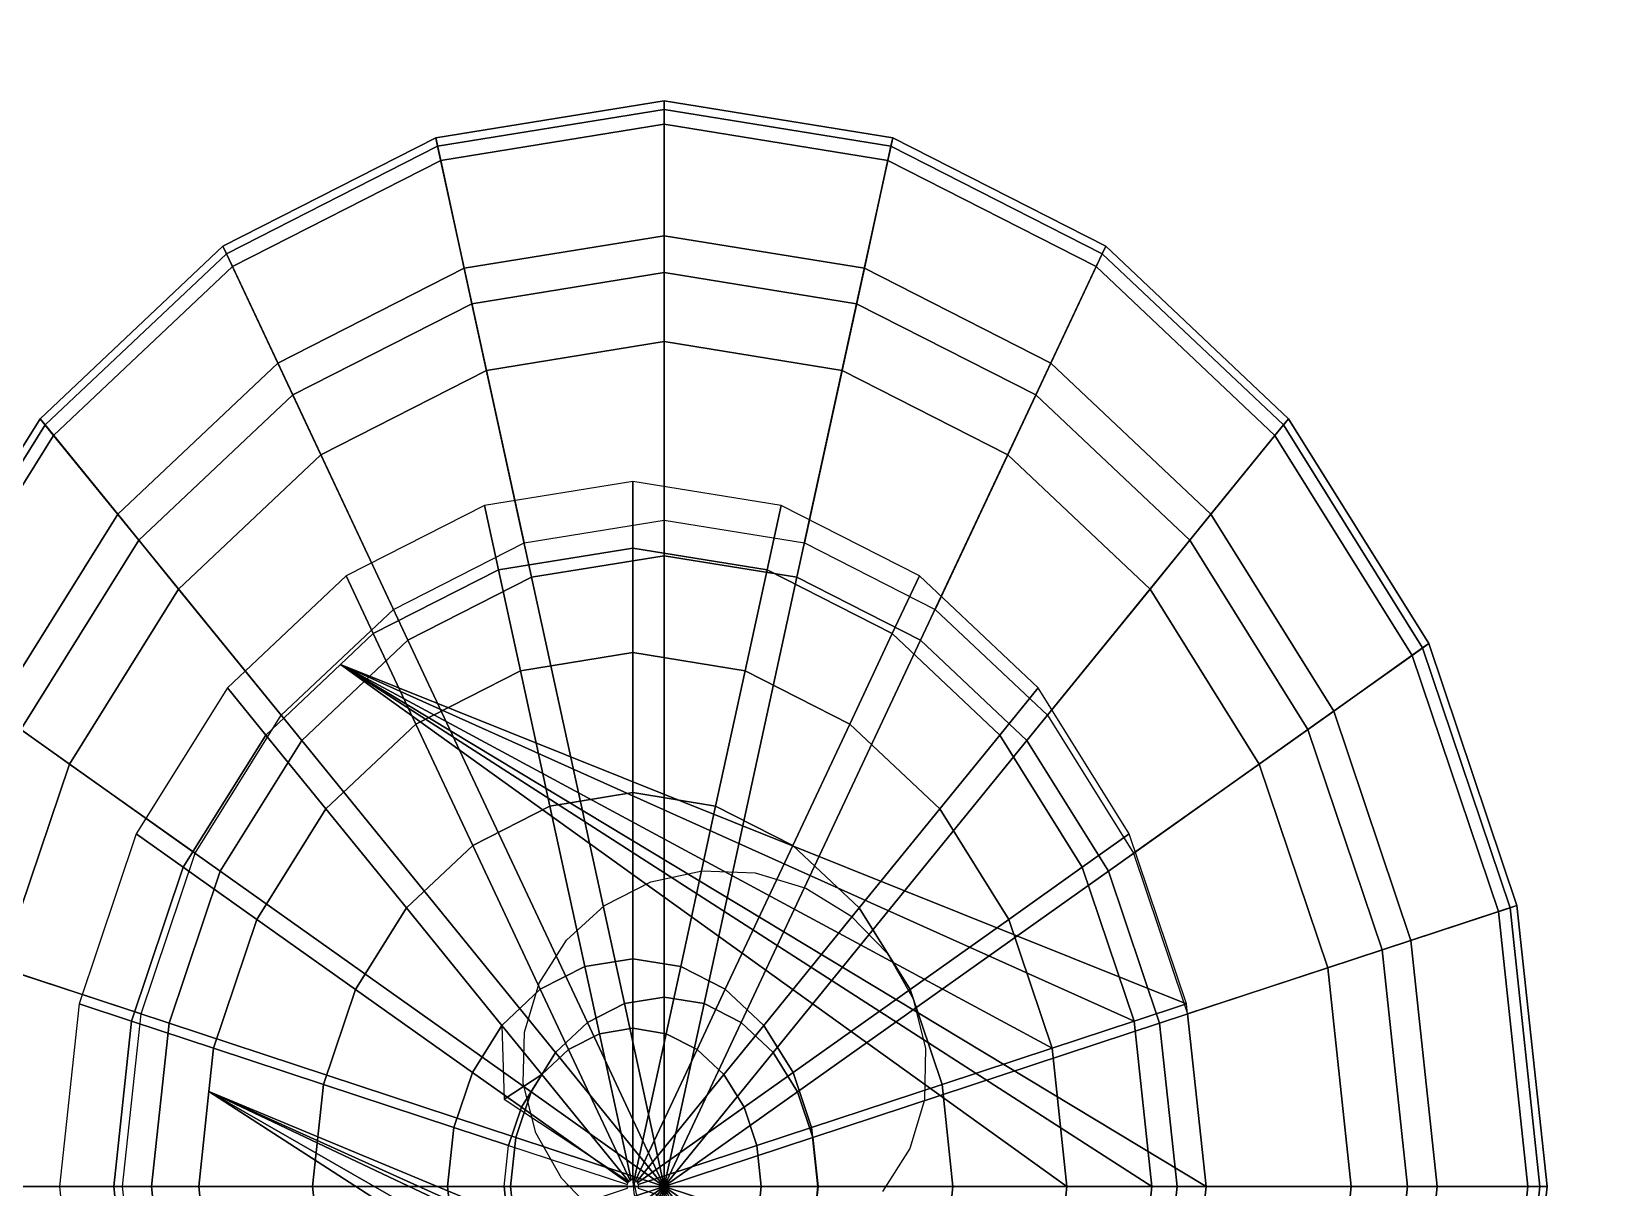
# Model space of a CAD drawing. Header units: metres. Extents: x 0 to 0.292, y 0 to 0.484.
# Drawn here: x 0.04235 to 0.06579, y 0.20573 to 0.22281 of the extents above; entities that cross this region are included whole.
import ezdxf

# ---------------------------------------------------------------- set-up
doc = ezdxf.new("R2010")
doc.units = ezdxf.units.M

msp = doc.modelspace()

# ---------------------------------------------------------------- linework, layer by layer
at = {"layer": '[0020_Red]'}
for p in [(0.051275, 0.205833, 0.257263), (0.051151, 0.205752, 0.257263)]:
    msp.add_line(p, (0.051234, 0.205746, 0.257046), dxfattribs=at)
for points, invisible_edges in [([(0.049249, 0.214856, 0.232826), (0.051234, 0.216163, 0.229797), (0.049042, 0.215808, 0.229797)], 1), ([(0.051234, 0.216163, 0.229797), (0.049249, 0.214856, 0.232826), (0.051234, 0.215178, 0.232826)], 1), ([(0.051234, 0.215178, 0.232826), (0.053426, 0.215808, 0.229797), (0.051234, 0.216163, 0.229797)], 1), ([(0.0474, 0.213914, 0.232826), (0.049042, 0.215808, 0.229797), (0.046999, 0.214767, 0.229797)], 1), ([(0.049042, 0.215808, 0.229797), (0.0474, 0.213914, 0.232826), (0.049249, 0.214856, 0.232826)], 1), ([(0.053426, 0.215808, 0.229797), (0.051234, 0.215178, 0.232826), (0.053218, 0.214856, 0.232826)], 1), ([(0.053218, 0.214856, 0.232826), (0.055468, 0.214767, 0.229797), (0.053426, 0.215808, 0.229797)], 1), ([(0.049574, 0.213365, 0.236496), (0.051234, 0.215178, 0.232826), (0.049249, 0.214856, 0.232826)], 1), ([(0.051234, 0.215178, 0.232826), (0.049574, 0.213365, 0.236496), (0.051234, 0.213634, 0.236496)], 1), ([(0.051234, 0.213634, 0.236496), (0.053218, 0.214856, 0.232826), (0.051234, 0.215178, 0.232826)], 1), ([(0.045245, 0.213112, 0.229797), (0.0474, 0.213914, 0.232826), (0.046999, 0.214767, 0.229797)], 1), ([(0.048027, 0.212577, 0.236496), (0.049249, 0.214856, 0.232826), (0.0474, 0.213914, 0.232826)], 1), ([(0.049249, 0.214856, 0.232826), (0.048027, 0.212577, 0.236496), (0.049574, 0.213365, 0.236496)], 1), ([(0.053218, 0.214856, 0.232826), (0.051234, 0.213634, 0.236496), (0.052894, 0.213365, 0.236496)], 1), ([(0.052894, 0.213365, 0.236496), (0.055068, 0.213914, 0.232826), (0.053218, 0.214856, 0.232826)], 1), ([(0.055468, 0.214767, 0.229797), (0.053218, 0.214856, 0.232826), (0.055068, 0.213914, 0.232826)], 1), ([(0.055068, 0.213914, 0.232826), (0.057222, 0.213112, 0.229797), (0.055468, 0.214767, 0.229797)], 1), ([(0.0474, 0.213914, 0.232826), (0.045245, 0.213112, 0.229797), (0.045811, 0.212415, 0.232826)], 13), ([(0.0474, 0.213914, 0.232826), (0.045811, 0.212415, 0.232826), (0.046915, 0.213456, 0.232826)], 1), ([(0.048027, 0.212577, 0.236496), (0.0474, 0.213914, 0.232826), (0.046915, 0.213456, 0.232826)], 12), ([(0.055068, 0.213914, 0.232826), (0.052894, 0.213365, 0.236496), (0.05444, 0.212577, 0.236496)], 1), ([(0.05444, 0.212577, 0.236496), (0.056656, 0.212415, 0.232826), (0.055068, 0.213914, 0.232826)], 1), ([(0.057222, 0.213112, 0.229797), (0.055068, 0.213914, 0.232826), (0.056656, 0.212415, 0.232826)], 1), ([(0.050009, 0.211366, 0.243026), (0.051234, 0.213634, 0.236496), (0.049574, 0.213365, 0.236496)], 1), ([(0.051234, 0.213634, 0.236496), (0.050009, 0.211366, 0.243026), (0.051234, 0.211564, 0.243026)], 1), ([(0.051234, 0.211564, 0.243026), (0.052894, 0.213365, 0.236496), (0.051234, 0.213634, 0.236496)], 1), ([(0.046699, 0.211323, 0.236496), (0.046915, 0.213456, 0.232826), (0.045811, 0.212415, 0.232826)], 1), ([(0.046915, 0.213456, 0.232826), (0.046699, 0.211323, 0.236496), (0.048027, 0.212577, 0.236496)], 13), ([(0.059703, 0.205746, 0.229797), (0.059376, 0.208456, 0.229801), (0.046915, 0.213456, 0.232826)], 1), ([(0.059376, 0.208456, 0.229801), (0.058641, 0.208187, 0.232826), (0.046915, 0.213456, 0.232826)], 1), ([(0.048869, 0.210784, 0.243026), (0.049574, 0.213365, 0.236496), (0.048027, 0.212577, 0.236496)], 1), ([(0.049574, 0.213365, 0.236496), (0.048869, 0.210784, 0.243026), (0.050009, 0.211366, 0.243026)], 1), ([(0.052894, 0.213365, 0.236496), (0.051234, 0.211564, 0.243026), (0.052458, 0.211366, 0.243026)], 1), ([(0.052458, 0.211366, 0.243026), (0.05444, 0.212577, 0.236496), (0.052894, 0.213365, 0.236496)], 1), ([(0.043899, 0.210954, 0.229797), (0.045811, 0.212415, 0.232826), (0.045245, 0.213112, 0.229797)], 1), ([(0.056656, 0.212415, 0.232826), (0.058568, 0.210954, 0.229797), (0.057222, 0.213112, 0.229797)], 1), ([(0.045811, 0.212415, 0.232826), (0.043899, 0.210954, 0.229797), (0.044593, 0.210462, 0.232826)], 1), ([(0.044593, 0.210462, 0.232826), (0.046699, 0.211323, 0.236496), (0.045811, 0.212415, 0.232826)], 1), ([(0.046699, 0.211323, 0.236496), (0.048869, 0.210784, 0.243026), (0.048027, 0.212577, 0.236496)], 1), ([(0.05444, 0.212577, 0.236496), (0.052458, 0.211366, 0.243026), (0.053599, 0.210784, 0.243026)], 1), ([(0.053599, 0.210784, 0.243026), (0.055768, 0.211323, 0.236496), (0.05444, 0.212577, 0.236496)], 1), ([(0.056656, 0.212415, 0.232826), (0.05444, 0.212577, 0.236496), (0.055768, 0.211323, 0.236496)], 1), ([(0.055768, 0.211323, 0.236496), (0.057875, 0.210462, 0.232826), (0.056656, 0.212415, 0.232826)], 1), ([(0.058568, 0.210954, 0.229797), (0.056656, 0.212415, 0.232826), (0.057875, 0.210462, 0.232826)], 1), ([(0.050526, 0.208996, 0.24882), (0.051234, 0.211564, 0.243026), (0.050009, 0.211366, 0.243026)], 1), ([(0.051234, 0.211564, 0.243026), (0.050526, 0.208996, 0.24882), (0.051234, 0.20911, 0.24882)], 1), ([(0.051234, 0.20911, 0.24882), (0.052458, 0.211366, 0.243026), (0.051234, 0.211564, 0.243026)], 1), ([(0.046699, 0.211323, 0.236496), (0.044593, 0.210462, 0.232826), (0.04568, 0.20969, 0.236496)], 1), ([(0.04568, 0.20969, 0.236496), (0.047889, 0.20986, 0.243026), (0.046699, 0.211323, 0.236496)], 1), ([(0.048869, 0.210784, 0.243026), (0.046699, 0.211323, 0.236496), (0.047889, 0.20986, 0.243026)], 1), ([(0.049866, 0.20866, 0.24882), (0.050009, 0.211366, 0.243026), (0.048869, 0.210784, 0.243026)], 1), ([(0.050009, 0.211366, 0.243026), (0.049866, 0.20866, 0.24882), (0.050526, 0.208996, 0.24882)], 1), ([(0.052458, 0.211366, 0.243026), (0.051234, 0.20911, 0.24882), (0.051942, 0.208996, 0.24882)], 1), ([(0.051942, 0.208996, 0.24882), (0.053599, 0.210784, 0.243026), (0.052458, 0.211366, 0.243026)], 1), ([(0.055768, 0.211323, 0.236496), (0.053599, 0.210784, 0.243026), (0.054579, 0.20986, 0.243026)], 1), ([(0.054579, 0.20986, 0.243026), (0.056788, 0.20969, 0.236496), (0.055768, 0.211323, 0.236496)], 1), ([(0.057875, 0.210462, 0.232826), (0.055768, 0.211323, 0.236496), (0.056788, 0.20969, 0.236496)], 1), ([(0.043053, 0.208442, 0.229797), (0.044593, 0.210462, 0.232826), (0.043899, 0.210954, 0.229797)], 1), ([(0.047889, 0.20986, 0.243026), (0.049866, 0.20866, 0.24882), (0.048869, 0.210784, 0.243026)], 1), ([(0.053599, 0.210784, 0.243026), (0.051942, 0.208996, 0.24882), (0.052601, 0.20866, 0.24882)], 1), ([(0.052601, 0.20866, 0.24882), (0.054579, 0.20986, 0.243026), (0.053599, 0.210784, 0.243026)], 1), ([(0.057875, 0.210462, 0.232826), (0.059414, 0.208442, 0.229797), (0.058568, 0.210954, 0.229797)], 1), ([(0.044593, 0.210462, 0.232826), (0.043053, 0.208442, 0.229797), (0.043827, 0.208187, 0.232826)], 1), ([(0.043827, 0.208187, 0.232826), (0.04568, 0.20969, 0.236496), (0.044593, 0.210462, 0.232826)], 1), ([(0.056788, 0.20969, 0.236496), (0.058641, 0.208187, 0.232826), (0.057875, 0.210462, 0.232826)], 1), ([(0.059414, 0.208442, 0.229797), (0.057875, 0.210462, 0.232826), (0.058641, 0.208187, 0.232826)], 1), ([(0.047889, 0.20986, 0.243026), (0.04568, 0.20969, 0.236496), (0.047137, 0.208655, 0.243026)], 1), ([(0.047137, 0.208655, 0.243026), (0.049299, 0.208125, 0.24882), (0.047889, 0.20986, 0.243026)], 1), ([(0.049866, 0.20866, 0.24882), (0.047889, 0.20986, 0.243026), (0.049299, 0.208125, 0.24882)], 1), ([(0.054579, 0.20986, 0.243026), (0.052601, 0.20866, 0.24882), (0.053168, 0.208125, 0.24882)], 1), ([(0.053168, 0.208125, 0.24882), (0.05533, 0.208655, 0.243026), (0.054579, 0.20986, 0.243026)], 1), ([(0.056788, 0.20969, 0.236496), (0.054579, 0.20986, 0.243026), (0.05533, 0.208655, 0.243026)], 1), ([(0.04568, 0.20969, 0.236496), (0.043827, 0.208187, 0.232826), (0.045039, 0.207787, 0.236496)], 1), ([(0.045039, 0.207787, 0.236496), (0.047137, 0.208655, 0.243026), (0.04568, 0.20969, 0.236496)], 1), ([(0.05533, 0.208655, 0.243026), (0.057428, 0.207787, 0.236496), (0.056788, 0.20969, 0.236496)], 1), ([(0.058641, 0.208187, 0.232826), (0.056788, 0.20969, 0.236496), (0.057428, 0.207787, 0.236496)], 1), ([(0.050742, 0.208002, 0.257488), (0.051234, 0.20911, 0.24882), (0.050526, 0.208996, 0.24882)], 1), ([(0.051234, 0.20911, 0.24882), (0.050742, 0.208002, 0.257488), (0.051234, 0.208082, 0.257488)], 1), ([(0.051234, 0.208082, 0.257488), (0.051942, 0.208996, 0.24882), (0.051234, 0.20911, 0.24882)], 1), ([(0.050284, 0.207769, 0.257488), (0.050526, 0.208996, 0.24882), (0.049866, 0.20866, 0.24882)], 1), ([(0.050526, 0.208996, 0.24882), (0.050284, 0.207769, 0.257488), (0.050742, 0.208002, 0.257488)], 1), ([(0.051942, 0.208996, 0.24882), (0.051234, 0.208082, 0.257488), (0.051725, 0.208002, 0.257488)], 1), ([(0.051725, 0.208002, 0.257488), (0.052601, 0.20866, 0.24882), (0.051942, 0.208996, 0.24882)], 1), ([(0.047137, 0.208655, 0.243026), (0.045039, 0.207787, 0.236496), (0.046665, 0.207252, 0.243026)], 1), ([(0.046665, 0.207252, 0.243026), (0.048865, 0.207428, 0.24882), (0.047137, 0.208655, 0.243026)], 1), ([(0.049299, 0.208125, 0.24882), (0.047137, 0.208655, 0.243026), (0.048865, 0.207428, 0.24882)], 1), ([(0.049299, 0.208125, 0.24882), (0.050284, 0.207769, 0.257488), (0.049866, 0.20866, 0.24882)], 1), ([(0.052601, 0.20866, 0.24882), (0.051725, 0.208002, 0.257488), (0.052183, 0.207769, 0.257488)], 1), ([(0.052183, 0.207769, 0.257488), (0.053168, 0.208125, 0.24882), (0.052601, 0.20866, 0.24882)], 1), ([(0.05533, 0.208655, 0.243026), (0.053168, 0.208125, 0.24882), (0.053603, 0.207428, 0.24882)], 1), ([(0.053603, 0.207428, 0.24882), (0.055803, 0.207252, 0.243026), (0.05533, 0.208655, 0.243026)], 1), ([(0.057428, 0.207787, 0.236496), (0.05533, 0.208655, 0.243026), (0.055803, 0.207252, 0.243026)], 1), ([(0.042765, 0.205746, 0.229797), (0.043827, 0.208187, 0.232826), (0.043053, 0.208442, 0.229797)], 1), ([(0.058641, 0.208187, 0.232826), (0.059376, 0.208456, 0.229801), (0.059414, 0.208442, 0.229797)], 1), ([(0.058641, 0.208187, 0.232826), (0.05943, 0.208294, 0.229797), (0.059414, 0.208442, 0.229797)], 1), ([(0.059376, 0.208456, 0.229801), (0.059703, 0.205746, 0.229797), (0.059414, 0.208442, 0.229797)], 3), ([(0.059414, 0.208442, 0.229797), (0.059703, 0.205746, 0.229797), (0.05943, 0.208294, 0.229797)], 1), ([(0.043056, 0.205746, 0.230899), (0.043827, 0.208187, 0.232826), (0.042765, 0.205746, 0.229797)], 3), ([(0.043827, 0.208187, 0.232826), (0.043056, 0.205746, 0.230899), (0.043566, 0.205746, 0.232826)], 1), ([(0.044821, 0.205746, 0.236496), (0.043827, 0.208187, 0.232826), (0.043566, 0.205746, 0.232826)], 1), ([(0.043827, 0.208187, 0.232826), (0.044821, 0.205746, 0.236496), (0.044971, 0.207149, 0.236496)], 13), ([(0.043827, 0.208187, 0.232826), (0.044971, 0.207149, 0.236496), (0.045039, 0.207787, 0.236496)], 1), ([(0.057647, 0.205746, 0.236496), (0.058641, 0.208187, 0.232826), (0.057428, 0.207787, 0.236496)], 1), ([(0.058641, 0.208187, 0.232826), (0.057647, 0.205746, 0.236496), (0.058902, 0.205746, 0.232826)], 1), ([(0.058641, 0.208187, 0.232826), (0.059703, 0.205746, 0.229797), (0.05943, 0.208294, 0.229797)], 13), ([(0.059703, 0.205746, 0.229797), (0.058641, 0.208187, 0.232826), (0.058902, 0.205746, 0.232826)], 1), ([(0.048865, 0.207428, 0.24882), (0.049891, 0.207398, 0.257488), (0.049299, 0.208125, 0.24882)], 1), ([(0.050284, 0.207769, 0.257488), (0.049299, 0.208125, 0.24882), (0.049891, 0.207398, 0.257488)], 1), ([(0.051193, 0.205833, 0.257263), (0.050742, 0.208002, 0.257488), (0.050284, 0.207769, 0.257488)], 1), ([(0.051212, 0.205844, 0.257263), (0.051234, 0.208082, 0.257488), (0.050742, 0.208002, 0.257488)], 1), ([(0.050742, 0.208002, 0.257488), (0.051193, 0.205833, 0.257263), (0.051212, 0.205844, 0.257263)], 1), ([(0.051234, 0.208082, 0.257488), (0.051212, 0.205844, 0.257263), (0.051234, 0.205847, 0.257263)], 1), ([(0.051255, 0.205844, 0.257263), (0.051234, 0.208082, 0.257488), (0.051234, 0.205847, 0.257263)], 1), ([(0.051234, 0.208082, 0.257488), (0.051255, 0.205844, 0.257263), (0.051725, 0.208002, 0.257488)], 1), ([(0.051275, 0.205833, 0.257263), (0.051725, 0.208002, 0.257488), (0.051255, 0.205844, 0.257263)], 1), ([(0.051725, 0.208002, 0.257488), (0.051275, 0.205833, 0.257263), (0.052183, 0.207769, 0.257488)], 1), ([(0.053168, 0.208125, 0.24882), (0.052183, 0.207769, 0.257488), (0.052577, 0.207398, 0.257488)], 1), ([(0.052577, 0.207398, 0.257488), (0.053603, 0.207428, 0.24882), (0.053168, 0.208125, 0.24882)], 1), ([(0.044971, 0.207149, 0.236496), (0.046665, 0.207252, 0.243026), (0.045039, 0.207787, 0.236496)], 1), ([(0.051175, 0.205817, 0.257263), (0.050284, 0.207769, 0.257488), (0.049891, 0.207398, 0.257488)], 1), ([(0.050284, 0.207769, 0.257488), (0.051175, 0.205817, 0.257263), (0.051193, 0.205833, 0.257263)], 1), ([(0.051292, 0.205817, 0.257263), (0.052183, 0.207769, 0.257488), (0.051275, 0.205833, 0.257263)], 1), ([(0.052183, 0.207769, 0.257488), (0.051292, 0.205817, 0.257263), (0.052577, 0.207398, 0.257488)], 1), ([(0.055964, 0.205746, 0.243026), (0.057428, 0.207787, 0.236496), (0.055803, 0.207252, 0.243026)], 1), ([(0.057428, 0.207787, 0.236496), (0.055964, 0.205746, 0.243026), (0.057647, 0.205746, 0.236496)], 1), ([(0.046665, 0.207252, 0.243026), (0.044821, 0.205746, 0.236496), (0.046503, 0.205746, 0.243026)], 1), ([(0.044821, 0.205746, 0.236496), (0.046665, 0.207252, 0.243026), (0.044971, 0.207149, 0.236496)], 3), ([(0.048498, 0.205746, 0.24882), (0.046665, 0.207252, 0.243026), (0.046503, 0.205746, 0.243026)], 1), ([(0.048865, 0.207428, 0.24882), (0.046665, 0.207252, 0.243026), (0.048591, 0.206617, 0.24882)], 1), ([(0.046665, 0.207252, 0.243026), (0.048498, 0.205746, 0.24882), (0.048591, 0.206617, 0.24882)], 1), ([(0.048591, 0.206617, 0.24882), (0.049589, 0.206914, 0.257488), (0.048865, 0.207428, 0.24882)], 1), ([(0.049891, 0.207398, 0.257488), (0.048865, 0.207428, 0.24882), (0.049589, 0.206914, 0.257488)], 1), ([(0.051162, 0.205796, 0.257263), (0.049891, 0.207398, 0.257488), (0.049589, 0.206914, 0.257488)], 1), ([(0.049891, 0.207398, 0.257488), (0.051162, 0.205796, 0.257263), (0.051175, 0.205817, 0.257263)], 1), ([(0.051305, 0.205796, 0.257263), (0.052577, 0.207398, 0.257488), (0.051292, 0.205817, 0.257263)], 1), ([(0.052577, 0.207398, 0.257488), (0.051305, 0.205796, 0.257263), (0.052879, 0.206914, 0.257488)], 1), ([(0.053603, 0.207428, 0.24882), (0.052577, 0.207398, 0.257488), (0.052879, 0.206914, 0.257488)], 1), ([(0.052879, 0.206914, 0.257488), (0.053876, 0.206617, 0.24882), (0.053603, 0.207428, 0.24882)], 1), ([(0.055803, 0.207252, 0.243026), (0.053603, 0.207428, 0.24882), (0.053876, 0.206617, 0.24882)], 1), ([(0.053969, 0.205746, 0.24882), (0.055803, 0.207252, 0.243026), (0.053876, 0.206617, 0.24882)], 1), ([(0.055803, 0.207252, 0.243026), (0.053969, 0.205746, 0.24882), (0.055964, 0.205746, 0.243026)], 1), ([(0.049589, 0.206914, 0.257488), (0.048591, 0.206617, 0.24882), (0.049399, 0.20635, 0.257488)], 1), ([(0.051154, 0.205772, 0.257263), (0.049589, 0.206914, 0.257488), (0.049399, 0.20635, 0.257488)], 1), ([(0.049589, 0.206914, 0.257488), (0.051154, 0.205772, 0.257263), (0.051162, 0.205796, 0.257263)], 1), ([(0.051313, 0.205772, 0.257263), (0.052879, 0.206914, 0.257488), (0.051305, 0.205796, 0.257263)], 1), ([(0.052879, 0.206914, 0.257488), (0.051313, 0.205772, 0.257263), (0.053068, 0.20635, 0.257488)], 1), ([(0.053876, 0.206617, 0.24882), (0.052879, 0.206914, 0.257488), (0.053068, 0.20635, 0.257488)], 1), ([(0.048498, 0.205746, 0.24882), (0.049399, 0.20635, 0.257488), (0.048591, 0.206617, 0.24882)], 1), ([(0.053068, 0.20635, 0.257488), (0.053969, 0.205746, 0.24882), (0.053876, 0.206617, 0.24882)], 1), ([(0.049399, 0.20635, 0.257488), (0.048498, 0.205746, 0.24882), (0.049334, 0.205746, 0.257488)], 1), ([(0.051316, 0.205746, 0.257263), (0.053068, 0.20635, 0.257488), (0.051313, 0.205772, 0.257263)], 1), ([(0.053068, 0.20635, 0.257488), (0.051316, 0.205746, 0.257263), (0.053133, 0.205746, 0.257488)], 1), ([(0.053969, 0.205746, 0.24882), (0.053068, 0.20635, 0.257488), (0.053133, 0.205746, 0.257488)], 1), ([(0.043827, 0.203305, 0.232826), (0.042765, 0.205746, 0.229797), (0.043053, 0.20305, 0.229797)], 1), ([(0.042765, 0.205746, 0.229797), (0.043827, 0.203305, 0.232826), (0.043806, 0.203495, 0.232826)], 13), ([(0.042765, 0.205746, 0.229797), (0.043806, 0.203495, 0.232826), (0.043566, 0.205746, 0.232826)], 13), ([(0.042765, 0.205746, 0.229797), (0.043566, 0.205746, 0.232826), (0.043056, 0.205746, 0.230899)], 1), ([(0.043806, 0.203495, 0.232826), (0.045039, 0.203704, 0.236496), (0.043566, 0.205746, 0.232826)], 3), ([(0.043566, 0.205746, 0.232826), (0.045039, 0.203704, 0.236496), (0.044821, 0.205746, 0.236496)], 1), ([(0.046665, 0.20424, 0.243026), (0.044821, 0.205746, 0.236496), (0.045039, 0.203704, 0.236496)], 1), ([(0.044821, 0.205746, 0.236496), (0.046665, 0.20424, 0.243026), (0.046503, 0.205746, 0.243026)], 1), ([(0.048591, 0.204875, 0.24882), (0.046503, 0.205746, 0.243026), (0.046665, 0.20424, 0.243026)], 1), ([(0.046503, 0.205746, 0.243026), (0.048591, 0.204875, 0.24882), (0.048498, 0.205746, 0.24882)], 1), ([(0.049399, 0.205141, 0.257488), (0.048498, 0.205746, 0.24882), (0.048591, 0.204875, 0.24882)], 1), ([(0.048498, 0.205746, 0.24882), (0.049399, 0.205141, 0.257488), (0.049334, 0.205746, 0.257488)], 1), ([(0.049399, 0.205141, 0.257488), (0.051151, 0.205752, 0.257263), (0.049334, 0.205746, 0.257488)], 1), ([(0.051151, 0.205752, 0.257263), (0.049399, 0.205141, 0.257488), (0.051154, 0.205719, 0.257263)], 1), ([(0.053068, 0.205141, 0.257488), (0.051316, 0.205746, 0.257263), (0.051313, 0.205719, 0.257263)], 1), ([(0.051316, 0.205746, 0.257263), (0.053068, 0.205141, 0.257488), (0.053133, 0.205746, 0.257488)], 1), ([(0.053969, 0.205746, 0.24882), (0.053068, 0.205141, 0.257488), (0.053876, 0.204875, 0.24882)], 1), ([(0.053068, 0.205141, 0.257488), (0.053969, 0.205746, 0.24882), (0.053133, 0.205746, 0.257488)], 1), ([(0.055964, 0.205746, 0.243026), (0.053876, 0.204875, 0.24882), (0.055803, 0.20424, 0.243026)], 1), ([(0.053876, 0.204875, 0.24882), (0.055964, 0.205746, 0.243026), (0.053969, 0.205746, 0.24882)], 1), ([(0.057647, 0.205746, 0.236496), (0.055803, 0.20424, 0.243026), (0.057428, 0.203704, 0.236496)], 1), ([(0.055803, 0.20424, 0.243026), (0.057647, 0.205746, 0.236496), (0.055964, 0.205746, 0.243026)], 1), ([(0.058902, 0.205746, 0.232826), (0.057428, 0.203704, 0.236496), (0.058641, 0.203305, 0.232826)], 1), ([(0.057428, 0.203704, 0.236496), (0.058902, 0.205746, 0.232826), (0.057647, 0.205746, 0.236496)], 1), ([(0.058641, 0.203305, 0.232826), (0.05943, 0.203198, 0.229797), (0.059703, 0.205746, 0.229797)], 13), ([(0.058641, 0.203305, 0.232826), (0.059703, 0.205746, 0.229797), (0.058902, 0.205746, 0.232826)], 1)]:
    msp.add_3dface(points, dxfattribs=dict(at, invisible_edges=invisible_edges))
for points in [[(0.057647, 0.205746, 0.236496), (0.058902, 0.205746, 0.232826), (0.046915, 0.213456, 0.232826)], [(0.057647, 0.205746, 0.236496), (0.046915, 0.213456, 0.232826), (0.057428, 0.207787, 0.236496)], [(0.057428, 0.207787, 0.236496), (0.046915, 0.213456, 0.232826), (0.058641, 0.208187, 0.232826)], [(0.058902, 0.205746, 0.232826), (0.059703, 0.205746, 0.229797), (0.046915, 0.213456, 0.232826)], [(0.049333, 0.207037, 0.260513), (0.049891, 0.207398, 0.257488), (0.049299, 0.208125, 0.24882)], [(0.049891, 0.207398, 0.257488), (0.049333, 0.207037, 0.260513), (0.051175, 0.205817, 0.257263)], [(0.054579, 0.201632, 0.243026), (0.055768, 0.200168, 0.236496), (0.044971, 0.207149, 0.236496)], [(0.05533, 0.202837, 0.243026), (0.054579, 0.201632, 0.243026), (0.044971, 0.207149, 0.236496)], [(0.05533, 0.202837, 0.243026), (0.044971, 0.207149, 0.236496), (0.056788, 0.201802, 0.236496)], [(0.055768, 0.200168, 0.236496), (0.057875, 0.20103, 0.232826), (0.044971, 0.207149, 0.236496)], [(0.044971, 0.207149, 0.236496), (0.057875, 0.20103, 0.232826), (0.056788, 0.201802, 0.236496)], [(0.051236, 0.205876, 0.257469), (0.051725, 0.203489, 0.257488), (0.051255, 0.205648, 0.257263)]]:
    msp.add_3dface(points, dxfattribs=at)
at = {"layer": '[0025_Coral]'}
for points, invisible_edges in [([(0.048351, 0.221116, 0.242198), (0.051699, 0.221788, 0.246835), (0.048324, 0.221241, 0.246835)], 1), ([(0.051699, 0.22144, 0.254271), (0.048324, 0.221241, 0.246835), (0.051699, 0.221788, 0.246835)], 1), ([(0.051699, 0.221788, 0.246835), (0.048351, 0.221116, 0.242198), (0.051699, 0.221658, 0.242198)], 1), ([(0.051699, 0.221658, 0.242198), (0.055075, 0.221241, 0.246835), (0.051699, 0.221788, 0.246835)], 1), ([(0.055002, 0.220905, 0.254271), (0.051699, 0.221788, 0.246835), (0.055075, 0.221241, 0.246835)], 1), ([(0.051699, 0.221788, 0.246835), (0.055002, 0.220905, 0.254271), (0.051699, 0.22144, 0.254271)], 1), ([(0.048744, 0.219313, 0.237495), (0.051699, 0.221658, 0.242198), (0.048351, 0.221116, 0.242198)], 1), ([(0.051699, 0.221658, 0.242198), (0.048744, 0.219313, 0.237495), (0.051699, 0.219792, 0.237495)], 1), ([(0.051699, 0.219792, 0.237495), (0.055048, 0.221116, 0.242198), (0.051699, 0.221658, 0.242198)], 1), ([(0.055075, 0.221241, 0.246835), (0.051699, 0.221658, 0.242198), (0.055048, 0.221116, 0.242198)], 1), ([(0.048324, 0.221241, 0.246835), (0.051699, 0.22144, 0.254271), (0.048397, 0.220905, 0.254271)], 1), ([(0.051699, 0.219249, 0.264443), (0.048397, 0.220905, 0.254271), (0.051699, 0.22144, 0.254271)], 1), ([(0.054541, 0.218789, 0.264443), (0.051699, 0.22144, 0.254271), (0.055002, 0.220905, 0.254271)], 1), ([(0.051699, 0.22144, 0.254271), (0.054541, 0.218789, 0.264443), (0.051699, 0.219249, 0.264443)], 1), ([(0.045231, 0.219526, 0.242198), (0.048324, 0.221241, 0.246835), (0.045178, 0.219639, 0.246835)], 1), ([(0.048397, 0.220905, 0.254271), (0.045178, 0.219639, 0.246835), (0.048324, 0.221241, 0.246835)], 1), ([(0.048324, 0.221241, 0.246835), (0.045231, 0.219526, 0.242198), (0.048351, 0.221116, 0.242198)], 1), ([(0.04599, 0.21791, 0.237495), (0.048351, 0.221116, 0.242198), (0.045231, 0.219526, 0.242198)], 1), ([(0.048351, 0.221116, 0.242198), (0.04599, 0.21791, 0.237495), (0.048744, 0.219313, 0.237495)], 1), ([(0.055048, 0.221116, 0.242198), (0.051699, 0.219792, 0.237495), (0.054655, 0.219313, 0.237495)], 1), ([(0.054655, 0.219313, 0.237495), (0.058168, 0.219526, 0.242198), (0.055048, 0.221116, 0.242198)], 1), ([(0.055075, 0.221241, 0.246835), (0.058079, 0.219338, 0.254271), (0.055002, 0.220905, 0.254271)], 1), ([(0.055048, 0.221116, 0.242198), (0.058221, 0.219639, 0.246835), (0.055075, 0.221241, 0.246835)], 1), ([(0.058221, 0.219639, 0.246835), (0.055048, 0.221116, 0.242198), (0.058168, 0.219526, 0.242198)], 1), ([(0.058079, 0.219338, 0.254271), (0.055075, 0.221241, 0.246835), (0.058221, 0.219639, 0.246835)], 1), ([(0.045178, 0.219639, 0.246835), (0.048397, 0.220905, 0.254271), (0.045319, 0.219338, 0.254271)], 1), ([(0.048858, 0.218789, 0.264443), (0.045319, 0.219338, 0.254271), (0.048397, 0.220905, 0.254271)], 1), ([(0.048397, 0.220905, 0.254271), (0.051699, 0.219249, 0.264443), (0.048858, 0.218789, 0.264443)], 1), ([(0.055002, 0.220905, 0.254271), (0.057189, 0.21744, 0.264443), (0.054541, 0.218789, 0.264443)], 1), ([(0.057189, 0.21744, 0.264443), (0.055002, 0.220905, 0.254271), (0.058079, 0.219338, 0.254271)], 1), ([(0.042551, 0.216998, 0.242198), (0.045178, 0.219639, 0.246835), (0.042477, 0.217089, 0.246835)], 1), ([(0.045319, 0.219338, 0.254271), (0.042477, 0.217089, 0.246835), (0.045178, 0.219639, 0.246835)], 1), ([(0.045178, 0.219639, 0.246835), (0.042551, 0.216998, 0.242198), (0.045231, 0.219526, 0.242198)], 1), ([(0.049073, 0.217804, 0.233492), (0.051699, 0.219792, 0.237495), (0.048744, 0.219313, 0.237495)], 1), ([(0.051699, 0.219792, 0.237495), (0.049073, 0.217804, 0.233492), (0.051699, 0.218229, 0.233492)], 1), ([(0.051699, 0.218229, 0.233492), (0.054655, 0.219313, 0.237495), (0.051699, 0.219792, 0.237495)], 1), ([(0.060922, 0.217089, 0.246835), (0.058079, 0.219338, 0.254271), (0.058221, 0.219639, 0.246835)], 1), ([(0.060847, 0.216998, 0.242198), (0.058221, 0.219639, 0.246835), (0.058168, 0.219526, 0.242198)], 1), ([(0.058221, 0.219639, 0.246835), (0.060847, 0.216998, 0.242198), (0.060922, 0.217089, 0.246835)], 1), ([(0.043625, 0.215678, 0.237495), (0.045231, 0.219526, 0.242198), (0.042551, 0.216998, 0.242198)], 1), ([(0.045231, 0.219526, 0.242198), (0.043625, 0.215678, 0.237495), (0.04599, 0.21791, 0.237495)], 1), ([(0.058168, 0.219526, 0.242198), (0.054655, 0.219313, 0.237495), (0.057409, 0.21791, 0.237495)], 1), ([(0.059774, 0.215678, 0.237495), (0.058168, 0.219526, 0.242198), (0.057409, 0.21791, 0.237495)], 1), ([(0.058168, 0.219526, 0.242198), (0.059774, 0.215678, 0.237495), (0.060847, 0.216998, 0.242198)], 1), ([(0.042477, 0.217089, 0.246835), (0.045319, 0.219338, 0.254271), (0.042677, 0.216843, 0.254271)], 1), ([(0.04621, 0.21744, 0.264443), (0.042677, 0.216843, 0.254271), (0.045319, 0.219338, 0.254271)], 1), ([(0.045319, 0.219338, 0.254271), (0.048858, 0.218789, 0.264443), (0.04621, 0.21744, 0.264443)], 1), ([(0.046625, 0.216557, 0.233492), (0.048744, 0.219313, 0.237495), (0.04599, 0.21791, 0.237495)], 1), ([(0.048744, 0.219313, 0.237495), (0.046625, 0.216557, 0.233492), (0.049073, 0.217804, 0.233492)], 1), ([(0.051699, 0.215063, 0.273492), (0.048858, 0.218789, 0.264443), (0.051699, 0.219249, 0.264443)], 1), ([(0.054655, 0.219313, 0.237495), (0.051699, 0.218229, 0.233492), (0.054326, 0.217804, 0.233492)], 1), ([(0.05366, 0.214746, 0.273492), (0.051699, 0.219249, 0.264443), (0.054541, 0.218789, 0.264443)], 1), ([(0.051699, 0.219249, 0.264443), (0.05366, 0.214746, 0.273492), (0.051699, 0.215063, 0.273492)], 1), ([(0.054326, 0.217804, 0.233492), (0.057409, 0.21791, 0.237495), (0.054655, 0.219313, 0.237495)], 1), ([(0.060722, 0.216843, 0.254271), (0.057189, 0.21744, 0.264443), (0.058079, 0.219338, 0.254271)], 1), ([(0.058079, 0.219338, 0.254271), (0.060922, 0.217089, 0.246835), (0.060722, 0.216843, 0.254271)], 1), ([(0.049739, 0.214746, 0.273492), (0.04621, 0.21744, 0.264443), (0.048858, 0.218789, 0.264443)], 1), ([(0.048858, 0.218789, 0.264443), (0.051699, 0.215063, 0.273492), (0.049739, 0.214746, 0.273492)], 1), ([(0.054541, 0.218789, 0.264443), (0.055487, 0.213815, 0.273492), (0.05366, 0.214746, 0.273492)], 1), ([(0.055487, 0.213815, 0.273492), (0.054541, 0.218789, 0.264443), (0.057189, 0.21744, 0.264443)], 1), ([(0.049628, 0.215254, 0.229797), (0.051699, 0.218229, 0.233492), (0.049073, 0.217804, 0.233492)], 1), ([(0.051699, 0.218229, 0.233492), (0.049628, 0.215254, 0.229797), (0.051699, 0.21559, 0.229797)], 1), ([(0.051699, 0.21559, 0.229797), (0.054326, 0.217804, 0.233492), (0.051699, 0.218229, 0.233492)], 1), ([(0.044523, 0.214573, 0.233492), (0.04599, 0.21791, 0.237495), (0.043625, 0.215678, 0.237495)], 1), ([(0.04599, 0.21791, 0.237495), (0.044523, 0.214573, 0.233492), (0.046625, 0.216557, 0.233492)], 1), ([(0.047698, 0.214271, 0.229797), (0.049073, 0.217804, 0.233492), (0.046625, 0.216557, 0.233492)], 1), ([(0.049073, 0.217804, 0.233492), (0.047698, 0.214271, 0.229797), (0.049628, 0.215254, 0.229797)], 1), ([(0.054326, 0.217804, 0.233492), (0.051699, 0.21559, 0.229797), (0.053771, 0.215254, 0.229797)], 1), ([(0.053771, 0.215254, 0.229797), (0.056774, 0.216557, 0.233492), (0.054326, 0.217804, 0.233492)], 1), ([(0.057409, 0.21791, 0.237495), (0.054326, 0.217804, 0.233492), (0.056774, 0.216557, 0.233492)], 1), ([(0.058876, 0.214573, 0.233492), (0.057409, 0.21791, 0.237495), (0.056774, 0.216557, 0.233492)], 1), ([(0.057409, 0.21791, 0.237495), (0.058876, 0.214573, 0.233492), (0.059774, 0.215678, 0.237495)], 1), ([(0.042677, 0.216843, 0.254271), (0.04621, 0.21744, 0.264443), (0.043936, 0.215294, 0.264443)], 1), ([(0.047912, 0.213815, 0.273492), (0.043936, 0.215294, 0.264443), (0.04621, 0.21744, 0.264443)], 1), ([(0.04621, 0.21744, 0.264443), (0.049739, 0.214746, 0.273492), (0.047912, 0.213815, 0.273492)], 1), ([(0.059462, 0.215294, 0.264443), (0.055487, 0.213815, 0.273492), (0.057189, 0.21744, 0.264443)], 1), ([(0.057189, 0.21744, 0.264443), (0.060722, 0.216843, 0.254271), (0.059462, 0.215294, 0.264443)], 1), ([(0.040404, 0.213767, 0.246835), (0.042551, 0.216998, 0.242198), (0.042477, 0.217089, 0.246835)], 1), ([(0.042677, 0.216843, 0.254271), (0.040404, 0.213767, 0.246835), (0.042477, 0.217089, 0.246835)], 1), ([(0.062994, 0.213767, 0.246835), (0.060722, 0.216843, 0.254271), (0.060922, 0.217089, 0.246835)], 1), ([(0.060847, 0.216998, 0.242198), (0.062994, 0.213767, 0.246835), (0.060922, 0.217089, 0.246835)], 1), ([(0.042551, 0.216998, 0.242198), (0.040404, 0.213767, 0.246835), (0.040496, 0.213702, 0.242198)], 1), ([(0.040404, 0.213767, 0.246835), (0.042677, 0.216843, 0.254271), (0.040649, 0.213593, 0.254271)], 1), ([(0.040496, 0.213702, 0.242198), (0.043625, 0.215678, 0.237495), (0.042551, 0.216998, 0.242198)], 1), ([(0.043936, 0.215294, 0.264443), (0.040649, 0.213593, 0.254271), (0.042677, 0.216843, 0.254271)], 1), ([(0.06275, 0.213593, 0.254271), (0.059462, 0.215294, 0.264443), (0.060722, 0.216843, 0.254271)], 1), ([(0.059774, 0.215678, 0.237495), (0.062903, 0.213702, 0.242198), (0.060847, 0.216998, 0.242198)], 1), ([(0.060722, 0.216843, 0.254271), (0.062994, 0.213767, 0.246835), (0.06275, 0.213593, 0.254271)], 1), ([(0.062994, 0.213767, 0.246835), (0.060847, 0.216998, 0.242198), (0.062903, 0.213702, 0.242198)], 1), ([(0.04604, 0.212707, 0.229797), (0.046625, 0.216557, 0.233492), (0.044523, 0.214573, 0.233492)], 1), ([(0.046625, 0.216557, 0.233492), (0.04604, 0.212707, 0.229797), (0.047698, 0.214271, 0.229797)], 1), ([(0.056774, 0.216557, 0.233492), (0.053771, 0.215254, 0.229797), (0.055701, 0.214271, 0.229797)], 1), ([(0.057359, 0.212707, 0.229797), (0.056774, 0.216557, 0.233492), (0.055701, 0.214271, 0.229797)], 1), ([(0.056774, 0.216557, 0.233492), (0.057359, 0.212707, 0.229797), (0.058876, 0.214573, 0.233492)], 1), ([(0.043625, 0.215678, 0.237495), (0.040496, 0.213702, 0.242198), (0.04181, 0.212769, 0.237495)], 1), ([(0.04181, 0.212769, 0.237495), (0.044523, 0.214573, 0.233492), (0.043625, 0.215678, 0.237495)], 1), ([(0.058876, 0.214573, 0.233492), (0.061589, 0.212769, 0.237495), (0.059774, 0.215678, 0.237495)], 1), ([(0.062903, 0.213702, 0.242198), (0.059774, 0.215678, 0.237495), (0.061589, 0.212769, 0.237495)], 1), ([(0.040649, 0.213593, 0.254271), (0.043936, 0.215294, 0.264443), (0.042192, 0.212498, 0.264443)], 1), ([(0.046343, 0.212334, 0.273492), (0.042192, 0.212498, 0.264443), (0.043936, 0.215294, 0.264443)], 1), ([(0.043936, 0.215294, 0.264443), (0.047912, 0.213815, 0.273492), (0.046343, 0.212334, 0.273492)], 1), ([(0.055487, 0.213815, 0.273492), (0.059462, 0.215294, 0.264443), (0.057056, 0.212334, 0.273492)], 1), ([(0.061207, 0.212498, 0.264443), (0.057056, 0.212334, 0.273492), (0.059462, 0.215294, 0.264443)], 1), ([(0.059462, 0.215294, 0.264443), (0.06275, 0.213593, 0.254271), (0.061207, 0.212498, 0.264443)], 1), ([(0.051699, 0.208541, 0.281126), (0.049739, 0.214746, 0.273492), (0.051699, 0.215063, 0.273492)], 1), ([(0.052288, 0.208446, 0.281126), (0.051699, 0.215063, 0.273492), (0.05366, 0.214746, 0.273492)], 1), ([(0.051699, 0.215063, 0.273492), (0.052288, 0.208446, 0.281126), (0.051699, 0.208541, 0.281126)], 1), ([(0.051111, 0.208446, 0.281126), (0.047912, 0.213815, 0.273492), (0.049739, 0.214746, 0.273492)], 1), ([(0.049739, 0.214746, 0.273492), (0.051699, 0.208541, 0.281126), (0.051111, 0.208446, 0.281126)], 1), ([(0.05366, 0.214746, 0.273492), (0.052836, 0.208166, 0.281126), (0.052288, 0.208446, 0.281126)], 1), ([(0.052836, 0.208166, 0.281126), (0.05366, 0.214746, 0.273492), (0.055487, 0.213815, 0.273492)], 1), ([(0.044523, 0.214573, 0.233492), (0.04181, 0.212769, 0.237495), (0.04291, 0.211987, 0.233492)], 1), ([(0.04291, 0.211987, 0.233492), (0.04604, 0.212707, 0.229797), (0.044523, 0.214573, 0.233492)], 1), ([(0.057359, 0.212707, 0.229797), (0.060489, 0.211987, 0.233492), (0.058876, 0.214573, 0.233492)], 1), ([(0.061589, 0.212769, 0.237495), (0.058876, 0.214573, 0.233492), (0.060489, 0.211987, 0.233492)], 1), ([(0.047912, 0.213815, 0.273492), (0.050092, 0.207722, 0.281126), (0.046343, 0.212334, 0.273492)], 1), ([(0.047912, 0.213815, 0.273492), (0.051111, 0.208446, 0.281126), (0.050563, 0.208166, 0.281126)], 1), ([(0.050092, 0.207722, 0.281126), (0.047912, 0.213815, 0.273492), (0.050563, 0.208166, 0.281126)], 1), ([(0.055487, 0.213815, 0.273492), (0.053306, 0.207722, 0.281126), (0.052836, 0.208166, 0.281126)], 1), ([(0.053306, 0.207722, 0.281126), (0.055487, 0.213815, 0.273492), (0.057056, 0.212334, 0.273492)], 1), ([(0.064024, 0.209808, 0.254271), (0.061207, 0.212498, 0.264443), (0.06275, 0.213593, 0.254271)], 1), ([(0.061589, 0.212769, 0.237495), (0.064196, 0.209864, 0.242198), (0.062903, 0.213702, 0.242198)], 1), ([(0.064297, 0.209898, 0.246835), (0.06275, 0.213593, 0.254271), (0.062994, 0.213767, 0.246835)], 1), ([(0.06275, 0.213593, 0.254271), (0.064297, 0.209898, 0.246835), (0.064024, 0.209808, 0.254271)], 1), ([(0.062903, 0.213702, 0.242198), (0.064297, 0.209898, 0.246835), (0.062994, 0.213767, 0.246835)], 1), ([(0.064297, 0.209898, 0.246835), (0.062903, 0.213702, 0.242198), (0.064196, 0.209864, 0.242198)], 1), ([(0.040669, 0.209381, 0.237495), (0.04291, 0.211987, 0.233492), (0.04181, 0.212769, 0.237495)], 1), ([(0.04604, 0.212707, 0.229797), (0.04291, 0.211987, 0.233492), (0.044768, 0.210668, 0.229797)], 1), ([(0.060489, 0.211987, 0.233492), (0.057359, 0.212707, 0.229797), (0.058631, 0.210668, 0.229797)], 1), ([(0.060489, 0.211987, 0.233492), (0.06273, 0.209381, 0.237495), (0.061589, 0.212769, 0.237495)], 1), ([(0.064196, 0.209864, 0.242198), (0.061589, 0.212769, 0.237495), (0.06273, 0.209381, 0.237495)], 1), ([(0.045139, 0.210404, 0.273492), (0.041095, 0.209241, 0.264443), (0.042192, 0.212498, 0.264443)], 1), ([(0.042192, 0.212498, 0.264443), (0.046343, 0.212334, 0.273492), (0.045139, 0.210404, 0.273492)], 1), ([(0.057056, 0.212334, 0.273492), (0.061207, 0.212498, 0.264443), (0.05826, 0.210404, 0.273492)], 1), ([(0.062304, 0.209241, 0.264443), (0.05826, 0.210404, 0.273492), (0.061207, 0.212498, 0.264443)], 1), ([(0.061207, 0.212498, 0.264443), (0.064024, 0.209808, 0.254271), (0.062304, 0.209241, 0.264443)], 1), ([(0.046343, 0.212334, 0.273492), (0.049731, 0.207143, 0.281126), (0.045139, 0.210404, 0.273492)], 1), ([(0.049731, 0.207143, 0.281126), (0.046343, 0.212334, 0.273492), (0.050092, 0.207722, 0.281126)], 1), ([(0.057056, 0.212334, 0.273492), (0.053667, 0.207143, 0.281126), (0.053306, 0.207722, 0.281126)], 1), ([(0.053667, 0.207143, 0.281126), (0.057056, 0.212334, 0.273492), (0.05826, 0.210404, 0.273492)], 1), ([(0.04291, 0.211987, 0.233492), (0.040669, 0.209381, 0.237495), (0.041896, 0.208977, 0.233492)], 1), ([(0.041896, 0.208977, 0.233492), (0.044768, 0.210668, 0.229797), (0.04291, 0.211987, 0.233492)], 1), ([(0.058631, 0.210668, 0.229797), (0.061503, 0.208977, 0.233492), (0.060489, 0.211987, 0.233492)], 1), ([(0.06273, 0.209381, 0.237495), (0.060489, 0.211987, 0.233492), (0.061503, 0.208977, 0.233492)], 1), ([(0.044768, 0.210668, 0.229797), (0.041896, 0.208977, 0.233492), (0.043969, 0.208294, 0.229797)], 1), ([(0.059376, 0.208456, 0.229801), (0.061503, 0.208977, 0.233492), (0.058631, 0.210668, 0.229797)], 3), ([(0.041095, 0.209241, 0.264443), (0.045139, 0.210404, 0.273492), (0.044382, 0.208157, 0.273492)], 1), ([(0.049731, 0.207143, 0.281126), (0.044382, 0.208157, 0.273492), (0.045139, 0.210404, 0.273492)], 1), ([(0.059016, 0.208157, 0.273492), (0.053667, 0.207143, 0.281126), (0.05826, 0.210404, 0.273492)], 1), ([(0.05826, 0.210404, 0.273492), (0.062304, 0.209241, 0.264443), (0.059016, 0.208157, 0.273492)], 1), ([(0.064024, 0.209808, 0.254271), (0.062678, 0.205746, 0.264443), (0.062304, 0.209241, 0.264443)], 1), ([(0.062678, 0.205746, 0.264443), (0.064024, 0.209808, 0.254271), (0.064459, 0.205746, 0.254271)], 1), ([(0.06273, 0.209381, 0.237495), (0.064637, 0.205746, 0.242198), (0.064196, 0.209864, 0.242198)], 1), ([(0.064742, 0.205746, 0.246835), (0.064024, 0.209808, 0.254271), (0.064297, 0.209898, 0.246835)], 1), ([(0.064024, 0.209808, 0.254271), (0.064742, 0.205746, 0.246835), (0.064459, 0.205746, 0.254271)], 1), ([(0.064637, 0.205746, 0.242198), (0.064297, 0.209898, 0.246835), (0.064196, 0.209864, 0.242198)], 1), ([(0.064297, 0.209898, 0.246835), (0.064637, 0.205746, 0.242198), (0.064742, 0.205746, 0.246835)], 1), ([(0.061849, 0.205746, 0.233492), (0.06273, 0.209381, 0.237495), (0.061503, 0.208977, 0.233492)], 1), ([(0.06273, 0.209381, 0.237495), (0.061849, 0.205746, 0.233492), (0.063119, 0.205746, 0.237495)], 1), ([(0.064637, 0.205746, 0.242198), (0.06273, 0.209381, 0.237495), (0.063119, 0.205746, 0.237495)], 1), ([(0.044382, 0.208157, 0.273492), (0.040721, 0.205746, 0.264443), (0.041095, 0.209241, 0.264443)], 1), ([(0.062304, 0.209241, 0.264443), (0.059275, 0.205746, 0.273492), (0.059016, 0.208157, 0.273492)], 1), ([(0.059275, 0.205746, 0.273492), (0.062304, 0.209241, 0.264443), (0.062678, 0.205746, 0.264443)], 1), ([(0.04155, 0.205746, 0.233492), (0.043969, 0.208294, 0.229797), (0.041896, 0.208977, 0.233492)], 1), ([(0.061503, 0.208977, 0.233492), (0.059376, 0.208456, 0.229801), (0.05943, 0.208294, 0.229797)], 1), ([(0.059703, 0.205746, 0.229797), (0.061503, 0.208977, 0.233492), (0.05943, 0.208294, 0.229797)], 1), ([(0.061503, 0.208977, 0.233492), (0.059703, 0.205746, 0.229797), (0.061849, 0.205746, 0.233492)], 1), ([(0.040721, 0.205746, 0.264443), (0.044382, 0.208157, 0.273492), (0.044124, 0.205746, 0.273492)], 1), ([(0.04155, 0.205746, 0.233492), (0.043696, 0.205746, 0.229797), (0.043969, 0.208294, 0.229797)], 13), ([(0.044382, 0.208157, 0.273492), (0.049427, 0.205746, 0.281126), (0.044124, 0.205746, 0.273492)], 1), ([(0.044382, 0.208157, 0.273492), (0.049731, 0.207143, 0.281126), (0.049504, 0.206469, 0.281126)], 1), ([(0.049427, 0.205746, 0.281126), (0.044382, 0.208157, 0.273492), (0.049504, 0.206469, 0.281126)], 1), ([(0.053667, 0.207143, 0.281126), (0.059016, 0.208157, 0.273492), (0.053894, 0.206469, 0.281126)], 1), ([(0.059275, 0.205746, 0.273492), (0.053894, 0.206469, 0.281126), (0.059016, 0.208157, 0.273492)], 1), ([(0.053894, 0.206469, 0.281126), (0.059275, 0.205746, 0.273492), (0.053972, 0.205746, 0.281126)], 1), ([(0.040721, 0.205746, 0.264443), (0.044382, 0.203334, 0.273492), (0.041095, 0.202251, 0.264443)], 1), ([(0.044382, 0.203334, 0.273492), (0.040721, 0.205746, 0.264443), (0.044124, 0.205746, 0.273492)], 1), ([(0.043696, 0.205746, 0.229797), (0.04155, 0.205746, 0.233492), (0.043056, 0.205746, 0.230899)], 1), ([(0.043969, 0.203198, 0.229797), (0.04155, 0.205746, 0.233492), (0.041896, 0.202515, 0.233492)], 1), ([(0.04155, 0.205746, 0.233492), (0.043969, 0.203198, 0.229797), (0.043056, 0.205746, 0.230899)], 3), ([(0.043696, 0.205746, 0.229797), (0.043056, 0.205746, 0.230899), (0.043969, 0.203198, 0.229797)], 2), ([(0.044124, 0.205746, 0.273492), (0.049504, 0.205022, 0.281126), (0.044382, 0.203334, 0.273492)], 1), ([(0.049504, 0.205022, 0.281126), (0.044124, 0.205746, 0.273492), (0.049427, 0.205746, 0.281126)], 1), ([(0.053894, 0.205022, 0.281126), (0.059275, 0.205746, 0.273492), (0.059016, 0.203334, 0.273492)], 1), ([(0.059275, 0.205746, 0.273492), (0.053894, 0.205022, 0.281126), (0.053972, 0.205746, 0.281126)], 1), ([(0.059016, 0.203334, 0.273492), (0.062678, 0.205746, 0.264443), (0.062304, 0.202251, 0.264443)], 1), ([(0.062678, 0.205746, 0.264443), (0.059016, 0.203334, 0.273492), (0.059275, 0.205746, 0.273492)], 1), ([(0.061849, 0.205746, 0.233492), (0.05943, 0.203198, 0.229797), (0.061503, 0.202515, 0.233492)], 1), ([(0.05943, 0.203198, 0.229797), (0.061849, 0.205746, 0.233492), (0.059703, 0.205746, 0.229797)], 1), ([(0.063119, 0.205746, 0.237495), (0.061503, 0.202515, 0.233492), (0.06273, 0.20211, 0.237495)], 1), ([(0.061503, 0.202515, 0.233492), (0.063119, 0.205746, 0.237495), (0.061849, 0.205746, 0.233492)], 1), ([(0.062304, 0.202251, 0.264443), (0.064459, 0.205746, 0.254271), (0.064024, 0.201684, 0.254271)], 1), ([(0.064459, 0.205746, 0.254271), (0.062304, 0.202251, 0.264443), (0.062678, 0.205746, 0.264443)], 1), ([(0.064637, 0.205746, 0.242198), (0.06273, 0.20211, 0.237495), (0.064196, 0.201627, 0.242198)], 1), ([(0.06273, 0.20211, 0.237495), (0.064637, 0.205746, 0.242198), (0.063119, 0.205746, 0.237495)], 1), ([(0.064024, 0.201684, 0.254271), (0.064742, 0.205746, 0.246835), (0.064297, 0.201594, 0.246835)], 1), ([(0.064742, 0.205746, 0.246835), (0.064024, 0.201684, 0.254271), (0.064459, 0.205746, 0.254271)], 1), ([(0.064742, 0.205746, 0.246835), (0.064196, 0.201627, 0.242198), (0.064297, 0.201594, 0.246835)], 1), ([(0.064196, 0.201627, 0.242198), (0.064742, 0.205746, 0.246835), (0.064637, 0.205746, 0.242198)], 1)]:
    msp.add_3dface(points, dxfattribs=dict(at, invisible_edges=invisible_edges))
for points in [[(0.051699, 0.205746, 0.284784), (0.050563, 0.208166, 0.281126), (0.051111, 0.208446, 0.281126)], [(0.051699, 0.205746, 0.284784), (0.051111, 0.208446, 0.281126), (0.051699, 0.208541, 0.281126)], [(0.051699, 0.205746, 0.284784), (0.051699, 0.208541, 0.281126), (0.052288, 0.208446, 0.281126)], [(0.051699, 0.205746, 0.284784), (0.052288, 0.208446, 0.281126), (0.052836, 0.208166, 0.281126)], [(0.051699, 0.205746, 0.284784), (0.050092, 0.207722, 0.281126), (0.050563, 0.208166, 0.281126)], [(0.051699, 0.205746, 0.284784), (0.052836, 0.208166, 0.281126), (0.053306, 0.207722, 0.281126)], [(0.050092, 0.207722, 0.281126), (0.051699, 0.205746, 0.284784), (0.049731, 0.207143, 0.281126)], [(0.053306, 0.207722, 0.281126), (0.053667, 0.207143, 0.281126), (0.051699, 0.205746, 0.284784)], [(0.049731, 0.207143, 0.281126), (0.051699, 0.205746, 0.284784), (0.049504, 0.206469, 0.281126)], [(0.053667, 0.207143, 0.281126), (0.053894, 0.206469, 0.281126), (0.051699, 0.205746, 0.284784)], [(0.049504, 0.206469, 0.281126), (0.051699, 0.205746, 0.284784), (0.049427, 0.205746, 0.281126)], [(0.053894, 0.206469, 0.281126), (0.053972, 0.205746, 0.281126), (0.051699, 0.205746, 0.284784)], [(0.051699, 0.205746, 0.284784), (0.049504, 0.205022, 0.281126), (0.049427, 0.205746, 0.281126)], [(0.051699, 0.205746, 0.284784), (0.049731, 0.204348, 0.281126), (0.049504, 0.205022, 0.281126)], [(0.051699, 0.205746, 0.284784), (0.050092, 0.203769, 0.281126), (0.049731, 0.204348, 0.281126)], [(0.051699, 0.205746, 0.284784), (0.050563, 0.203325, 0.281126), (0.050092, 0.203769, 0.281126)], [(0.051699, 0.205746, 0.284784), (0.051111, 0.203046, 0.281126), (0.050563, 0.203325, 0.281126)], [(0.051699, 0.205746, 0.284784), (0.051699, 0.202951, 0.281126), (0.051111, 0.203046, 0.281126)], [(0.051699, 0.205746, 0.284784), (0.052836, 0.203325, 0.281126), (0.052288, 0.203046, 0.281126)], [(0.051699, 0.205746, 0.284784), (0.053306, 0.203769, 0.281126), (0.052836, 0.203325, 0.281126)], [(0.051699, 0.205746, 0.284784), (0.052288, 0.203046, 0.281126), (0.051699, 0.202951, 0.281126)], [(0.051699, 0.205746, 0.284784), (0.053667, 0.204348, 0.281126), (0.053306, 0.203769, 0.281126)], [(0.051699, 0.205746, 0.284784), (0.053894, 0.205022, 0.281126), (0.053667, 0.204348, 0.281126)], [(0.051699, 0.205746, 0.284784), (0.053972, 0.205746, 0.281126), (0.053894, 0.205022, 0.281126)]]:
    msp.add_3dface(points, dxfattribs=at)
at = {"layer": 'Material77'}
for points, invisible_edges in [([(0.019333, 0.168458, 0.236513), (0.047031, 0.258531, 0.206787), (0.009824, 0.178346, 0.234413)], 3), ([(0.009824, 0.178346, 0.234413), (0.047031, 0.258531, 0.206787), (0.033609, 0.255694, 0.208887)], 13), ([(0.019333, 0.168458, 0.236513), (0.060831, 0.257892, 0.2057), (0.047031, 0.258531, 0.206787)], 13), ([(0.061344, 0.257735), (0.011277, 0.177899), (0.048039, 0.258221)], 3), ([(0.048039, 0.258221), (0.011277, 0.177899), (0.035062, 0.255247)], 3), ([(0.019333, 0.168458, 0.236513), (0.04985, 0.208747, 0.221536), (0.060831, 0.257892, 0.2057)], 15), ([(0.050254, 0.209385, 0.221306), (0.060831, 0.257892, 0.2057), (0.04985, 0.208747, 0.221536)], 3), ([(0.050817, 0.209896, 0.2211), (0.060831, 0.257892, 0.2057), (0.050254, 0.209385, 0.221306)], 3), ([(0.051501, 0.210245, 0.220931), (0.060831, 0.257892, 0.2057), (0.050817, 0.209896, 0.2211)], 3), ([(0.052259, 0.210409, 0.220811), (0.060831, 0.257892, 0.2057), (0.051501, 0.210245, 0.220931)], 3), ([(0.05304, 0.210377, 0.220749), (0.060831, 0.257892, 0.2057), (0.052259, 0.210409, 0.220811)], 3), ([(0.053789, 0.210151, 0.220748), (0.060831, 0.257892, 0.2057), (0.05304, 0.210377, 0.220749)], 3), ([(0.053789, 0.210151, 0.220748), (0.074069, 0.253821, 0.2057), (0.060831, 0.257892, 0.2057)], 13), ([(0.061344, 0.257735), (0.020341, 0.168148), (0.011277, 0.177899)], 13), ([(0.074069, 0.253821), (0.020341, 0.168148), (0.061344, 0.257735)], 3), ([(0.074069, 0.253821), (0.03162, 0.161074), (0.020341, 0.168148)], 13), ([(0.085348, 0.246748), (0.03162, 0.161074), (0.074069, 0.253821)], 3), ([(0.044346, 0.157161, 0.2376), (0.085844, 0.246596, 0.206787), (0.074069, 0.253821, 0.2057)], 13), ([(0.044346, 0.157161, 0.2376), (0.074069, 0.253821, 0.2057), (0.055327, 0.206306, 0.221764)], 15), ([(0.054457, 0.209745, 0.220808), (0.074069, 0.253821, 0.2057), (0.053789, 0.210151, 0.220748)], 3), ([(0.054997, 0.209189, 0.220926), (0.074069, 0.253821, 0.2057), (0.054457, 0.209745, 0.220808)], 3), ([(0.055374, 0.208519, 0.221093), (0.074069, 0.253821, 0.2057), (0.054997, 0.209189, 0.220926)], 3), ([(0.055327, 0.206306, 0.221764), (0.074069, 0.253821, 0.2057), (0.055544, 0.207027, 0.221527)], 3), ([(0.05556, 0.207781, 0.221298), (0.074069, 0.253821, 0.2057), (0.055374, 0.208519, 0.221093)], 3), ([(0.055544, 0.207027, 0.221527), (0.074069, 0.253821, 0.2057), (0.05556, 0.207781, 0.221298)], 3), ([(0.085348, 0.246748), (0.044346, 0.157161), (0.03162, 0.161074)], 13), ([(0.085348, 0.246748), (0.057651, 0.156675), (0.044346, 0.157161)], 13), ([(0.058146, 0.156522, 0.236513), (0.085844, 0.246596, 0.206787), (0.044346, 0.157161, 0.2376)], 3), ([(0.094413, 0.236996), (0.057651, 0.156675), (0.085348, 0.246748)], 3), ([(0.058146, 0.156522, 0.236513), (0.095352, 0.236707, 0.208887), (0.085844, 0.246596, 0.206787)], 13), ([(0.100644, 0.225231), (0.057651, 0.156675), (0.094413, 0.236996)], 3), ([(0.071567, 0.15936, 0.234413), (0.095352, 0.236707, 0.208887), (0.058146, 0.156522, 0.236513)], 3), ([(0.100644, 0.225231), (0.070628, 0.159649), (0.057651, 0.156675)], 13), ([(0.019333, 0.168458, 0.236513), (0.049632, 0.208027, 0.221773), (0.04985, 0.208747, 0.221536)], 13), ([(0.019333, 0.168458, 0.236513), (0.049616, 0.207272, 0.222002), (0.049632, 0.208027, 0.221773)], 13), ([(0.019333, 0.168458, 0.236513), (0.049803, 0.206535, 0.222207), (0.049616, 0.207272, 0.222002)], 13), ([(0.019333, 0.168458, 0.236513), (0.050179, 0.205865, 0.222374), (0.049803, 0.206535, 0.222207)], 13), ([(0.055327, 0.206306, 0.221764), (0.031107, 0.161232, 0.2376), (0.044346, 0.157161, 0.2376)], 13), ([(0.031107, 0.161232, 0.2376), (0.055327, 0.206306, 0.221764), (0.054923, 0.205668, 0.221994)], 13), ([(0.019333, 0.168458, 0.236513), (0.05072, 0.205308, 0.222492), (0.050179, 0.205865, 0.222374)], 13)]:
    msp.add_3dface(points, dxfattribs=dict(at, invisible_edges=invisible_edges))

doc.saveas('drawing.dxf')
